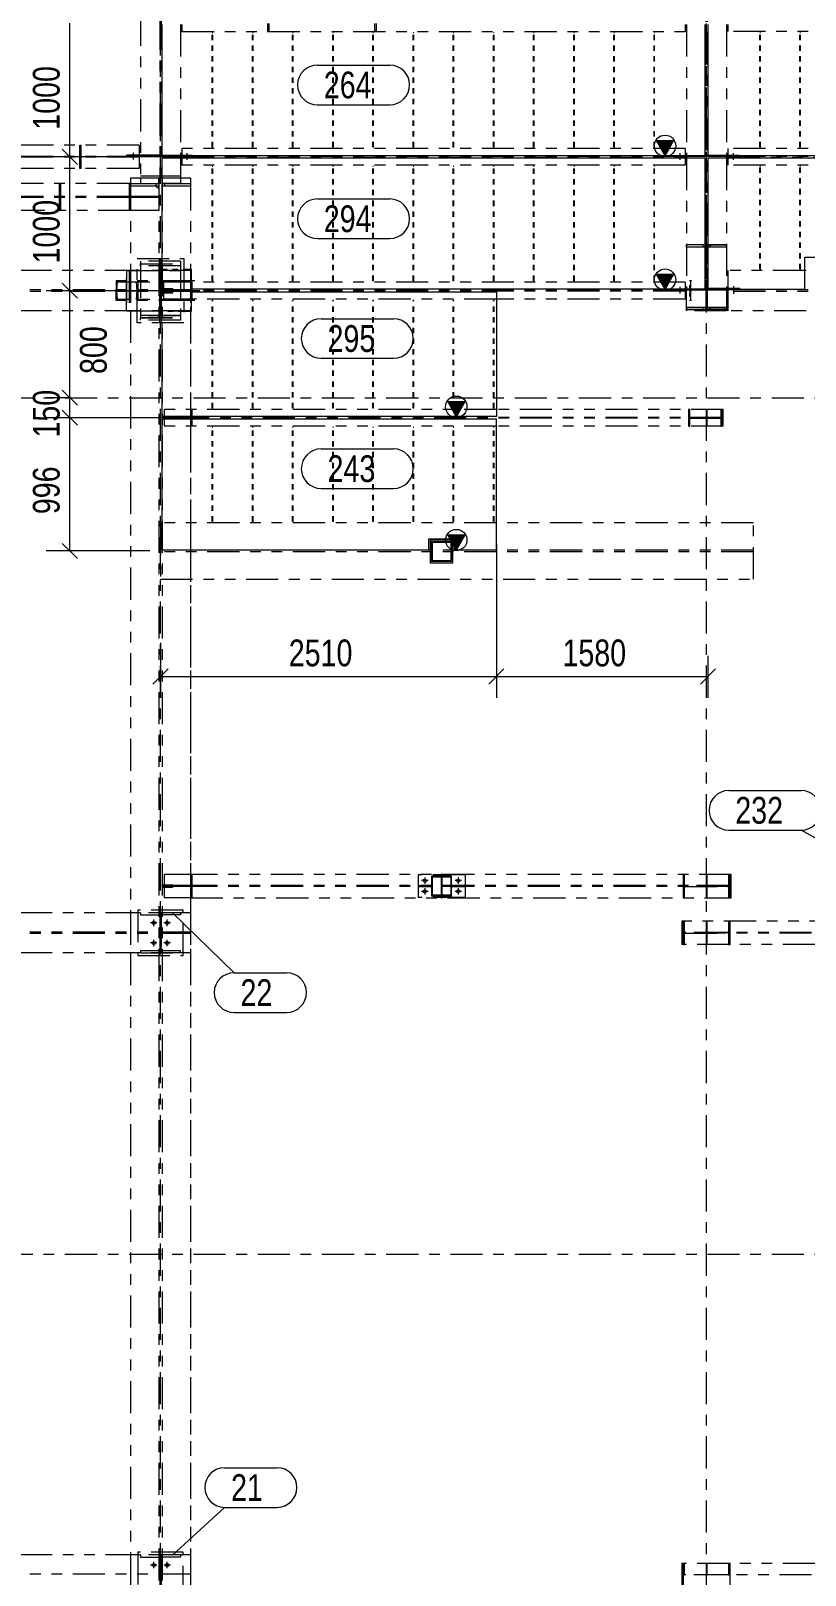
# Model space of a CAD drawing. Header units: millimetres. Extents: x 6786 to 7380, y -302 to 118.
# Drawn here: x 6942.2 to 7014.5, y -106 to 38.2 of the extents above; entities that cross this region are included whole.
import ezdxf

# ---------------------------------------------------------------- set-up
doc = ezdxf.new("R2010")
doc.units = ezdxf.units.MM
for name, pattern in [('XKITLINE00', [0]), ('XKITLINE02', [4, 2, -2]), ('XKITLINE03', [6, 3, -1, 1, -1]), ('XKITLINE04', [3, 0.5, -0.5, 0.5, -0.5, 0.5, -0.5]), ('XKITLINE05', [8, 3, -1, 1, -1, 1, -1])]:
    doc.linetypes.add(name, pattern=pattern)
for name, color, linetype, lineweight in [('Bolt', 7, 'Continuous', 0), ('Part', 2, 'Continuous', 0), ('PartMark', 3, 'Continuous', 0), ('S-GRID', 1, 'Continuous', 0), ('Z-DIMENSIONS', 1, 'Continuous', 0)]:
    doc.layers.add(name, color=color, linetype=linetype, lineweight=lineweight)
doc.styles.add('Arial', font='arial.ttf')

msp = doc.modelspace()

# ---------------------------------------------------------------- hatches: boundary and pattern name
at = {"layer": 'Part'}
for points in [[(7000.58, 28), (7002.18, 28), (7001.38, 26.6)], [(7000.58, 15.5), (7002.18, 15.5), (7001.38, 14.1)], [(6981.08, 3.62), (6982.68, 3.62), (6981.88, 2.22)], [(6981.08, -8.83), (6982.68, -8.83), (6981.88, -10.23)]]:
    msp.add_hatch(color=7, dxfattribs=at).paths.add_polyline_path(points, flags=17)

# ---------------------------------------------------------------- linework, layer by layer
at = {"layer": 'Bolt', "color": 6, "linetype": 'XKITLINE02', "lineweight": 0}
for p, q in [((6951.7, 26.85), (6951.7, 26.22)), ((6951.7, 26.85), (6951.7, 26.22)), ((6951.7, 26.85), (6951.7, 26.22)), ((6956.76, 26.21), (6956.76, 26.83)), ((6956.76, 26.21), (6956.76, 26.83)), ((7002.76, 26.83), (7002.76, 26.21)), ((7002.76, 26.83), (7002.76, 26.21)), ((7007.76, 26.21), (7007.76, 26.83)), ((7007.76, 26.21), (7007.76, 26.83)), ((7002.76, 14.33), (7002.76, 13.71)), ((7002.76, 14.33), (7002.76, 13.71)), ((7007.82, 13.69), (7007.82, 14.38)), ((7007.82, 13.69), (7007.82, 14.38)), ((7007.82, 13.69), (7007.82, 14.38)), ((7007.82, 13.69), (7007.82, 14.38))]:
    msp.add_line(p, q, dxfattribs=at)
at = {"layer": 'Bolt', "color": 6, "linetype": 'XKITLINE00', "lineweight": 0}
for p, q in [((6979.25, -41.15), (6978.65, -41.15)), ((6978.95, -40.85), (6978.95, -41.45)), ((6982.37, -41.15), (6981.77, -41.15)), ((6982.07, -40.85), (6982.07, -41.45)), ((6979.25, -42.15), (6978.65, -42.15)), ((6978.95, -41.85), (6978.95, -42.45)), ((6982.37, -42.15), (6981.77, -42.15)), ((6982.07, -41.85), (6982.07, -42.45))]:
    msp.add_line(p, q, dxfattribs=at)
at = {"layer": 'Bolt', "color": 7, "linetype": 'XKITLINE00', "lineweight": 0}
for p, q in [((6953.93, -45.09), (6953.33, -45.09)), ((6953.63, -45.39), (6953.63, -44.79)), ((6955.18, -45.09), (6954.58, -45.09)), ((6954.88, -45.39), (6954.88, -44.79)), ((6953.93, -46.97), (6953.33, -46.97)), ((6953.63, -47.27), (6953.63, -46.67)), ((6955.18, -46.97), (6954.58, -46.97)), ((6954.88, -47.27), (6954.88, -46.67)), ((6953.93, -105.09), (6953.33, -105.09)), ((6953.63, -105.39), (6953.63, -104.79)), ((6955.18, -105.09), (6954.58, -105.09)), ((6954.88, -105.39), (6954.88, -104.79))]:
    msp.add_line(p, q, dxfattribs=at)
at = {"layer": 'Bolt', "color": 6, "linetype": 'XKITLINE00', "lineweight": 0}
for centre in [(6978.95, -41.15), (6982.07, -41.15), (6978.95, -42.15), (6982.07, -42.15)]:
    msp.add_circle(centre, 0.15, dxfattribs=at)
at = {"layer": 'Bolt', "color": 7, "linetype": 'XKITLINE00', "lineweight": 0}
for centre in [(6953.63, -45.09), (6954.88, -45.09), (6953.63, -46.97), (6954.88, -46.97), (6953.63, -105.09), (6954.88, -105.09)]:
    msp.add_circle(centre, 0.15, dxfattribs=at)
at = {"layer": 'Part', "color": 6, "linetype": 'XKITLINE05', "lineweight": 0}
for p, q in [((6954.19, 63.47), (6954.19, 24.47)), ((6954.33, 63.47), (6954.33, 24.47)), ((7005.19, 62.1), (7005.19, 12.1)), ((7005.33, 62.1), (7005.33, 12.1)), ((6952.38, 47.85), (6952.38, 24.47)), ((6956.13, 38.85), (6956.13, 26.6)), ((6956.26, 38.85), (6956.26, 38.19)), ((6956.26, 38.19), (7003.26, 38.19)), ((6964.29, 38.19), (6964.29, 38.93)), ((6964.39, 38.19), (6964.29, 38.19)), ((6964.39, 38.93), (6964.39, 38.19)), ((6974.29, 38.19), (6974.29, 38.93)), ((6974.39, 38.19), (6974.29, 38.19)), ((6974.39, 38.93), (6974.39, 38.19)), ((7003.26, 38.85), (7003.26, 38.19)), ((7003.38, 38.85), (7003.38, 26.6)), ((7007.13, 38.85), (7007.13, 26.6)), ((7007.26, 38.85), (7007.26, 38.19)), ((7050.76, 38.19), (7007.26, 38.19)), ((6952.26, 27.56), (6939.88, 27.56)), ((6946.71, 26.51), (6946.71, 27.56)), ((6946.71, 27.56), (6946.81, 27.56)), ((6946.81, 27.56), (6946.81, 26.51)), ((6952.26, 27.56), (6952.26, 25.38)), ((6952.26, 26.51), (6937.38, 26.51)), ((6952.26, 26.43), (6937.38, 26.43)), ((6946.81, 26.7), (6946.71, 26.7)), ((6946.81, 26.51), (6946.71, 26.51)), ((6946.71, 25.38), (6946.71, 26.43)), ((6946.71, 26.43), (6946.81, 26.43)), ((6946.81, 26.24), (6946.71, 26.24)), ((6946.81, 26.43), (6946.81, 25.38)), ((6951.13, 26.51), (6951.13, 26.64)), ((6951.13, 26.51), (6951.13, 26.64)), ((6952.26, 26.64), (6951.13, 26.64)), ((6951.13, 26.51), (6952.26, 26.51)), ((6952.32, 26.64), (6952.26, 26.64)), ((6952.34, 26.51), (6952.26, 26.51)), ((6952.38, 26.64), (6952.32, 26.64)), ((6952.32, 26.51), (6952.32, 26.64)), ((6952.32, 26.51), (6952.32, 26.64)), ((6952.37, 26.64), (6952.34, 26.64)), ((6952.37, 26.51), (6952.34, 26.51)), ((6952.38, 26.51), (6952.34, 26.51)), ((6952.38, 26.64), (6952.37, 26.64)), ((6952.38, 26.51), (6952.37, 26.51)), ((6954.19, 26.64), (6952.38, 26.64)), ((6952.38, 26.51), (6952.38, 26.64)), ((6952.38, 26.64), (6952.38, 26.51)), ((6952.38, 26.51), (6952.38, 26.64)), ((6952.38, 26.64), (6952.38, 26.64)), ((6952.38, 26.51), (6952.38, 26.51)), ((6954.19, 26.51), (6952.38, 26.51)), ((6954, 26.51), (6954, 26.64)), ((6954, 26.51), (6954, 26.64)), ((6954.19, 26.64), (6954.19, 26.51)), ((6954.33, 26.61), (6954.33, 26.51)), ((6957.26, 26.61), (6954.33, 26.61)), ((6956.18, 26.51), (6954.33, 26.51)), ((6954.51, 26.51), (6954.51, 26.61)), ((6954.51, 26.51), (6954.51, 26.61)), ((6956.13, 26.61), (6956.13, 26.51)), ((6956.13, 26.51), (6956.13, 26.61)), ((6956.13, 26.61), (6956.13, 26.51)), ((6956.13, 26.51), (6956.13, 26.61)), ((6956.13, 26.6), (6956.13, 26.35)), ((6956.2, 26.51), (6956.13, 26.51)), ((6956.13, 26.35), (6956.13, 23.97)), ((6956.2, 26.61), (6956.2, 26.6)), ((6956.2, 26.6), (6956.2, 26.51)), ((6956.26, 26.51), (6956.2, 26.51)), ((7003.26, 27.25), (6956.26, 27.25)), ((6956.26, 27.25), (6956.26, 26.6)), ((6956.26, 26.6), (6956.26, 26.35)), ((7003.26, 26.51), (6956.26, 26.51)), ((6957.26, 26.51), (6956.26, 26.51)), ((6956.26, 26.43), (7003.26, 26.43)), ((6956.26, 26.35), (6956.26, 25.69)), ((6957.26, 26.61), (6957.26, 26.51)), ((6957.26, 26.51), (6957.26, 26.61)), ((7002.26, 26.61), (7005.19, 26.61)), ((7002.26, 26.61), (7002.26, 26.51)), ((7002.26, 26.51), (7002.26, 26.61)), ((7003.26, 26.51), (7002.26, 26.51)), ((7003.26, 27.25), (7003.26, 26.6)), ((7003.26, 26.6), (7003.26, 26.35)), ((7003.34, 26.51), (7003.26, 26.51)), ((7003.26, 26.35), (7003.26, 25.69)), ((7003.32, 26.61), (7003.32, 26.51)), ((7003.32, 26.6), (7003.32, 26.51)), ((7003.34, 26.51), (7003.37, 26.51)), ((7003.38, 26.51), (7003.37, 26.51)), ((7003.37, 26.51), (7003.38, 26.51)), ((7003.38, 26.51), (7003.38, 26.61)), ((7003.38, 26.61), (7003.38, 26.51)), ((7003.38, 26.61), (7003.38, 26.51)), ((7003.38, 26.51), (7003.38, 26.61)), ((7003.38, 26.6), (7003.38, 26.35)), ((7003.38, 26.51), (7003.38, 26.51)), ((7005.19, 26.51), (7003.38, 26.51)), ((7003.38, 26.35), (7003.38, 14.1)), ((7005, 26.51), (7005, 26.61)), ((7005, 26.51), (7005, 26.61)), ((7005.19, 26.61), (7005.19, 26.51)), ((7005.33, 26.61), (7005.33, 26.51)), ((7008.26, 26.61), (7005.33, 26.61)), ((7007.18, 26.51), (7005.33, 26.51)), ((7005.51, 26.51), (7005.51, 26.61)), ((7005.51, 26.51), (7005.51, 26.61)), ((7007.13, 26.61), (7007.13, 26.51)), ((7007.13, 26.51), (7007.13, 26.61)), ((7007.13, 26.61), (7007.13, 26.51)), ((7007.13, 26.51), (7007.13, 26.61)), ((7007.13, 26.6), (7007.13, 26.35)), ((7007.2, 26.51), (7007.13, 26.51)), ((7007.13, 26.35), (7007.13, 14.1)), ((7007.2, 26.61), (7007.2, 26.6)), ((7007.2, 26.6), (7007.2, 26.51)), ((7007.26, 26.51), (7007.2, 26.51)), ((7050.76, 27.25), (7007.26, 27.25)), ((7007.26, 27.25), (7007.26, 26.6)), ((7007.26, 26.6), (7007.26, 26.35)), ((7050.76, 26.51), (7007.26, 26.51)), ((7008.26, 26.51), (7007.26, 26.51)), ((7007.26, 26.43), (7050.76, 26.43)), ((7007.26, 26.35), (7007.26, 25.69)), ((7008.26, 26.61), (7008.26, 26.51)), ((7008.26, 26.51), (7008.26, 26.61)), ((6952.26, 25.38), (6939.88, 25.38)), ((6946.81, 25.38), (6946.71, 25.38)), ((6954.38, 24.66), (6952.38, 24.66)), ((6956.13, 24.66), (6954.38, 24.66)), ((7003.26, 25.69), (6956.26, 25.69)), ((7050.76, 25.69), (7007.26, 25.69)), ((6951.32, 23.97), (6939.88, 23.97)), ((6944.83, 22.77), (6944.83, 23.97)), ((6944.83, 23.97), (6944.93, 23.97)), ((6944.93, 23.97), (6944.93, 22.77)), ((6951.45, 23.97), (6951.32, 23.97)), ((6951.32, 23.97), (6951.32, 21.47)), ((6954.38, 24.47), (6951.45, 24.47)), ((6951.45, 24.47), (6951.45, 15.85)), ((6951.45, 23.72), (6951.45, 23.97)), ((6951.45, 23.72), (6951.45, 23.97)), ((6951.45, 23.97), (6954.1, 23.97)), ((6953.85, 23.72), (6951.45, 23.72)), ((6954.1, 23.72), (6951.45, 23.72)), ((6956.13, 24.47), (6952.38, 24.47)), ((6952.38, 24.47), (6952.38, 23.97)), ((6952.38, 23.97), (6954.09, 23.97)), ((6953.85, 23.72), (6953.85, 23.97)), ((6953.85, 23.72), (6954.1, 23.52)), ((6954.09, 23.97), (6954.09, 24.47)), ((6954.1, 24.47), (6954.1, -176.53)), ((6954.1, 23.97), (6954.1, 23.72)), ((6954.1, 23.52), (6954.1, 21.47)), ((6957.07, 24.47), (6954.38, 24.47)), ((6954.41, 24.47), (6954.41, -176.53)), ((6954.41, 23.72), (6954.41, 23.97)), ((6954.41, 23.97), (6957.07, 23.97)), ((6957.07, 23.72), (6954.41, 23.72)), ((6954.43, 24.47), (6954.43, 23.97)), ((6956.13, 23.97), (6954.43, 23.97)), ((6954.66, 23.72), (6954.66, 23.97)), ((6957.07, 24.47), (6957.07, -164.09)), ((6957.07, 23.97), (6957.07, 23.72)), ((6951.32, 22.77), (6937.38, 22.77)), ((6951.32, 22.67), (6937.38, 22.67)), ((6944.93, 23.02), (6944.83, 23.02)), ((6944.93, 22.77), (6944.83, 22.77)), ((6944.83, 21.47), (6944.83, 22.67)), ((6944.83, 22.67), (6944.93, 22.67)), ((6944.93, 22.42), (6944.83, 22.42)), ((6944.93, 22.67), (6944.93, 21.47)), ((6951.45, 22.77), (6951.32, 22.77)), ((6951.45, 22.67), (6951.32, 22.67)), ((6954.1, 22.77), (6951.45, 22.77)), ((6954.1, 22.67), (6951.45, 22.67)), ((6951.45, 21.47), (6939.88, 21.47)), ((6944.93, 21.47), (6944.83, 21.47)), ((6954.1, 21.47), (6951.45, 21.47)), ((7005.19, 18.25), (7003.38, 18.25)), ((7003.38, 18.25), (7003.38, 18.05)), ((7003.38, 18.05), (7003.38, 18.25)), ((7007.13, 18.25), (7003.38, 18.25)), ((7003.38, 18.25), (7003.38, 18.06)), ((7003.38, 18.06), (7005.19, 18.06)), ((7005.19, 18.05), (7003.38, 18.05)), ((7004.94, 18.05), (7004.94, 18.25)), ((7004.94, 18.05), (7004.94, 18.25)), ((7005.19, 18.25), (7005.19, 18.05)), ((7005.19, 18.05), (7005.19, 18.25)), ((7005.19, 18.06), (7005.19, 12.41)), ((7005.33, 18.25), (7007.13, 18.25)), ((7005.33, 18.05), (7005.33, 18.25)), ((7005.33, 18.25), (7005.33, 18.05)), ((7005.33, 12.41), (7005.33, 18.06)), ((7005.33, 18.06), (7007.13, 18.06)), ((7007.13, 18.05), (7005.33, 18.05)), ((7005.58, 18.05), (7005.58, 18.25)), ((7005.58, 18.25), (7005.58, 18.05)), ((7007.13, 18.25), (7007.13, 18.05)), ((7007.13, 18.05), (7007.13, 18.25)), ((7007.13, 18.06), (7007.13, 18.25)), ((6952.07, 16.97), (6956.45, 16.97)), ((6952.07, 10.97), (6952.07, 16.97)), ((6956.13, 16.72), (6952.38, 16.72)), ((6952.38, 16.72), (6952.38, 16.47)), ((6952.38, 16.47), (6952.38, 16.3)), ((6952.38, 16.3), (6952.38, 16.47)), ((6952.38, 16.47), (6956.13, 16.47)), ((6952.38, 16.3), (6952.38, 11.65)), ((6956.13, 16.3), (6952.38, 16.3)), ((6954.18, 14.05), (6954.18, 16.97)), ((6954.18, 16.97), (6954.33, 16.97)), ((6954.3, 16.3), (6954.22, 16.3)), ((6954.22, 16.3), (6954.22, 11.61)), ((6954.3, 16.3), (6954.3, 11.61)), ((6954.33, 16.97), (6954.33, 14.05)), ((6956.13, 16.72), (6956.13, 16.47)), ((6956.13, 16.47), (6956.13, 16.3)), ((6956.13, 16.47), (6956.13, 16.3)), ((6956.13, 16.3), (6956.13, 11.65)), ((6956.45, 16.97), (6956.45, 10.97)), ((6957.07, 15.97), (6957.07, 15.85)), ((6952.07, 15.85), (6938.51, 15.85)), ((6950.11, 14.88), (6950.11, 13.97)), ((6957.07, 14.88), (6950.11, 14.88)), ((6950.19, 13.97), (6950.25, 14.8)), ((6950.25, 14.8), (6957.26, 14.8)), ((6951.07, 15.85), (6951.07, 12.1)), ((6951.07, 15.85), (6951.07, 12.1)), ((6951.07, 15.85), (6957.07, 15.85)), ((6951.07, 12.1), (6951.07, 15.85)), ((6951.07, 15.85), (6951.32, 15.85)), ((6951.32, 15.85), (6951.32, 12.1)), ((6951.45, 15.85), (6951.45, 12.1)), ((6952.08, 13.97), (6952.01, 14.8)), ((6956.45, 15.85), (6952.07, 15.85)), ((6952.16, 13.97), (6952.16, 14.88)), ((6954.33, 15.85), (6954.18, 15.85)), ((6954.54, 14.75), (6954.54, 13.19)), ((6957.07, 14.75), (6954.54, 14.75)), ((6957.07, 15.85), (6956.45, 15.85)), ((6957.07, 15.85), (6957.07, 12.1)), ((6957.07, 15.85), (6957.07, 12.1)), ((6957.07, 15.85), (6957.07, 12.1)), ((6957.13, 14.88), (6957.07, 14.88)), ((6957.13, 14.75), (6957.07, 14.75)), ((6957.47, 14.88), (6957.13, 14.88)), ((7003.26, 14.75), (6957.13, 14.75)), ((6957.2, 14.75), (6957.2, 14.1)), ((7003.26, 14.75), (7003.26, 14.1)), ((7003.84, 14.88), (7003.66, 14.88)), ((7003.66, 14.5), (7003.71, 13.97)), ((7003.78, 13.97), (7003.78, 14.88)), ((7007.26, 15.85), (7007.26, 14.04)), ((7014.45, 15.85), (7007.26, 15.85)), ((7014.57, 15.85), (7014.45, 15.85)), ((6957.07, 14.05), (6908.01, 14.05)), ((6957.07, 13.9), (6908.01, 13.9)), ((6950.11, 13.97), (6957.47, 13.97)), ((6957.47, 13.97), (6950.11, 13.97)), ((6950.11, 13.06), (6950.11, 13.97)), ((6957.07, 13.06), (6950.11, 13.06)), ((6950.25, 13.15), (6950.19, 13.97)), ((6957.26, 13.15), (6950.25, 13.15)), ((6952.01, 13.15), (6952.08, 13.97)), ((6952.16, 13.06), (6952.16, 13.97)), ((6954.33, 14.3), (6954.18, 14.3)), ((6954.18, 14.05), (6954.33, 14.05)), ((6954.18, 13.9), (6954.18, 10.97)), ((6954.33, 13.9), (6954.18, 13.9)), ((6954.18, 13.9), (6954.3, 13.9)), ((6954.33, 13.65), (6954.18, 13.65)), ((6954.3, 13.65), (6954.18, 13.65)), ((6954.33, 13.9), (6954.33, 10.97)), ((6954.41, 14.04), (6954.41, 14.16)), ((6954.41, 14.16), (6955.41, 14.16)), ((6954.41, 14.04), (6955.41, 14.04)), ((6954.41, 13.78), (6954.41, 13.9)), ((6954.41, 13.9), (6955.41, 13.9)), ((6954.41, 13.78), (6955.41, 13.78)), ((6957.07, 14.01), (6954.54, 14.01)), ((6957.07, 13.93), (6954.54, 13.93)), ((6957.07, 13.19), (6954.54, 13.19)), ((6955.41, 14.04), (6955.41, 14.16)), ((6955.41, 13.78), (6955.41, 13.9)), ((6957.2, 14.01), (6957.07, 14.01)), ((6957.2, 13.93), (6957.07, 13.93)), ((6957.13, 13.19), (6957.07, 13.19)), ((6957.13, 13.06), (6957.07, 13.06)), ((6985.63, 13.19), (6957.13, 13.19)), ((6957.47, 13.06), (6957.13, 13.06)), ((6957.2, 14.1), (6957.2, 13.85)), ((7003.26, 14.01), (6957.2, 14.01)), ((7003.26, 13.93), (6957.2, 13.93)), ((6957.2, 13.85), (6957.2, 13.19)), ((7003.26, 13.19), (6985.63, 13.19)), ((7002.26, 14.11), (7005.19, 14.11)), ((7002.26, 14.11), (7002.26, 14.01)), ((7002.26, 14.01), (7002.26, 14.11)), ((7003.26, 14.01), (7002.26, 14.01)), ((7003.26, 14.1), (7003.26, 13.19)), ((7003.34, 14.01), (7003.26, 14.01)), ((7003.32, 14.11), (7003.32, 14.01)), ((7003.32, 14.1), (7003.32, 14.01)), ((7003.34, 14.01), (7003.37, 14.01)), ((7003.38, 14.01), (7003.37, 14.01)), ((7003.37, 14.01), (7003.38, 14.01)), ((7003.38, 14.01), (7003.38, 14.11)), ((7003.38, 14.11), (7003.38, 14.01)), ((7003.38, 14.11), (7003.38, 14.01)), ((7003.38, 14.01), (7003.38, 14.11)), ((7003.38, 12.1), (7003.38, 14.1)), ((7003.38, 14.01), (7003.38, 14.01)), ((7005.19, 14.01), (7003.38, 14.01)), ((7003.71, 13.97), (7003.66, 13.44)), ((7003.84, 13.06), (7003.66, 13.06)), ((7003.84, 13.97), (7003.71, 13.97)), ((7003.84, 13.97), (7003.71, 13.97)), ((7003.78, 13.06), (7003.78, 13.97)), ((7005, 14.01), (7005, 14.11)), ((7005, 14.01), (7005, 14.11)), ((7005.19, 14.11), (7005.19, 14.01)), ((7005.33, 14.16), (7005.33, 14.04)), ((7008.38, 14.16), (7005.33, 14.16)), ((7005.33, 14.04), (7007.13, 14.04)), ((7005.51, 14.04), (7005.51, 14.16)), ((7005.51, 14.04), (7005.51, 14.16)), ((7007.13, 14.16), (7007.13, 14.04)), ((7007.13, 14.04), (7007.13, 14.16)), ((7007.13, 14.16), (7007.13, 14.04)), ((7007.13, 14.1), (7007.13, 12.1)), ((7007.26, 14.04), (7007.13, 14.04)), ((7007.2, 14.16), (7007.2, 14.04)), ((7007.2, 14.04), (7007.2, 14.1)), ((7007.26, 14.1), (7007.26, 12.1)), ((7050.76, 14.04), (7007.26, 14.04)), ((7008.38, 14.04), (7007.26, 14.04)), ((7050.76, 13.9), (7007.26, 13.9)), ((7008.38, 14.16), (7008.38, 14.04)), ((7008.38, 14.04), (7008.38, 14.16)), ((6952.07, 12.1), (6941.01, 12.1)), ((6951.07, 12.1), (6957.07, 12.1)), ((6951.32, 12.1), (6951.07, 12.1)), ((6951.45, 12.1), (6951.45, -44.15)), ((6956.45, 12.1), (6952.07, 12.1)), ((6952.38, 11.65), (6952.38, 11.44)), ((6952.38, 11.65), (6952.38, 11.44)), ((6954.22, 11.65), (6952.38, 11.65)), ((6956.13, 11.61), (6952.38, 11.61)), ((6954.33, 12.1), (6954.18, 12.1)), ((6954.3, 11.65), (6954.22, 11.65)), ((6954.22, 11.65), (6954.3, 11.65)), ((6954.3, 11.61), (6954.22, 11.61)), ((6956.13, 11.65), (6954.3, 11.65)), ((6956.13, 11.65), (6956.13, 11.44)), ((6956.13, 11.65), (6956.13, 11.44)), ((6957.07, 12.1), (6956.45, 12.1)), ((6957.07, 12.1), (6957.07, 12.03)), ((6957.07, 12.03), (6957.07, 2.22)), ((7005.19, 12.41), (7003.38, 12.41)), ((7003.38, 12.41), (7003.38, 12.21)), ((7003.38, 12.21), (7003.38, 12.41)), ((7005.19, 12.41), (7003.38, 12.41)), ((7003.38, 12.41), (7003.38, 12.22)), ((7003.38, 12.22), (7007.13, 12.22)), ((7005.19, 12.21), (7003.38, 12.21)), ((7007.13, 12.1), (7003.38, 12.1)), ((7004.94, 12.21), (7004.94, 12.41)), ((7004.94, 12.21), (7004.94, 12.41)), ((7005.19, 12.41), (7005.19, 12.21)), ((7005.19, 12.21), (7005.19, 12.41)), ((7005.33, 12.41), (7007.13, 12.41)), ((7005.33, 12.21), (7005.33, 12.41)), ((7005.33, 12.41), (7005.33, 12.21)), ((7007.13, 12.41), (7005.33, 12.41)), ((7007.13, 12.21), (7005.33, 12.21)), ((7005.58, 12.21), (7005.58, 12.41)), ((7005.58, 12.41), (7005.58, 12.21)), ((7007.13, 12.41), (7007.13, 12.21)), ((7007.13, 12.21), (7007.13, 12.41)), ((7007.13, 12.22), (7007.13, 12.41)), ((7014.57, 12.1), (7007.26, 12.1)), ((6956.45, 10.97), (6952.07, 10.97)), ((6952.38, 11.47), (6956.13, 11.47)), ((6952.38, 11.22), (6952.38, 11.44)), ((6952.38, 11.44), (6956.13, 11.44)), ((6956.13, 11.22), (6952.38, 11.22)), ((6954.33, 10.97), (6954.18, 10.97)), ((6956.13, 11.44), (6956.13, 11.22)), ((6954.6, 2.88), (6954.6, 1.31)), ((6985.63, 2.88), (6954.6, 2.88)), ((6954.6, 2.13), (6957.07, 2.13)), ((6957.07, 2.06), (6954.6, 2.06)), ((6957.07, 2.22), (6957.07, 1.97)), ((6957.2, 2.13), (6957.07, 2.13)), ((6957.2, 2.06), (6957.07, 2.06)), ((6957.07, 1.97), (6957.07, -10.23)), ((6957.2, 2.88), (6957.2, 2.22)), ((6957.2, 2.22), (6957.2, 1.97)), ((7006.82, 2.13), (6957.2, 2.13)), ((7006.82, 2.06), (6957.2, 2.06)), ((6957.2, 1.97), (6957.2, 1.31)), ((7006.82, 2.88), (6985.63, 2.88)), ((7003.56, 2.88), (7003.56, 2.13)), ((7003.69, 2.88), (7003.56, 2.88)), ((7003.69, 2.38), (7003.56, 2.38)), ((7003.56, 2.13), (7003.69, 2.13)), ((7003.56, 2.06), (7003.56, 1.31)), ((7003.69, 2.06), (7003.56, 2.06)), ((7003.69, 1.81), (7003.56, 1.81)), ((7003.57, 2.88), (7003.57, 1.31)), ((7003.68, 2.88), (7003.57, 2.88)), ((7003.68, 2.13), (7003.68, 2.88)), ((7006.58, 2.13), (7003.68, 2.13)), ((7003.68, 1.31), (7003.68, 2.06)), ((7003.68, 2.06), (7006.58, 2.06)), ((7003.69, 2.13), (7003.69, 2.88)), ((7003.69, 1.31), (7003.69, 2.06)), ((7005.22, 2.88), (7005.22, 2.13)), ((7005.3, 2.88), (7005.22, 2.88)), ((7005.3, 2.38), (7005.22, 2.38)), ((7005.22, 2.13), (7005.3, 2.13)), ((7005.22, 2.06), (7005.22, 1.31)), ((7005.3, 2.06), (7005.22, 2.06)), ((7005.3, 1.81), (7005.22, 1.81)), ((7005.3, 2.13), (7005.3, 2.88)), ((7005.3, 1.31), (7005.3, 2.06)), ((7006.58, 2.88), (7006.58, 2.13)), ((7006.7, 2.88), (7006.58, 2.88)), ((7006.7, 2.88), (7006.58, 2.88)), ((7006.58, 2.88), (7006.58, 2.13)), ((7006.7, 2.38), (7006.58, 2.38)), ((7006.58, 2.13), (7006.7, 2.13)), ((7006.58, 2.06), (7006.58, 1.31)), ((7006.7, 2.06), (7006.58, 2.06)), ((7006.58, 2.06), (7006.58, 1.31)), ((7006.7, 1.81), (7006.58, 1.81)), ((7006.7, 2.13), (7006.7, 2.88)), ((7006.7, 1.31), (7006.7, 2.88)), ((7006.7, 1.31), (7006.7, 2.06)), ((7006.82, 1.31), (7006.82, 2.88)), ((6985.63, 1.31), (6954.6, 1.31)), ((7006.82, 1.31), (6985.63, 1.31)), ((7003.56, 1.31), (7003.69, 1.31)), ((7003.57, 1.31), (7003.68, 1.31)), ((7005.22, 1.31), (7005.3, 1.31)), ((7006.58, 1.31), (7006.7, 1.31)), ((7006.58, 1.31), (7006.7, 1.31)), ((6954.26, -7.73), (6954.26, -12.98)), ((6954.38, -7.73), (6954.26, -7.73)), ((6985.63, -7.73), (6954.38, -7.73)), ((7009.63, -7.73), (6985.63, -7.73)), ((7009.63, -12.98), (7009.63, -7.73)), ((6979.45, -9.34), (6979.45, -11.47)), ((6981.57, -9.34), (6979.45, -9.34)), ((6979.57, -11.34), (6979.57, -9.47)), ((6979.57, -9.47), (6981.45, -9.47)), ((6979.65, -11.27), (6979.65, -9.54)), ((6979.65, -9.54), (6981.37, -9.54)), ((6981.37, -9.54), (6981.37, -11.27)), ((6981.45, -9.47), (6981.45, -11.34)), ((6981.57, -11.47), (6981.57, -9.34)), ((7009.63, -10.27), (6954.26, -10.27)), ((6954.26, -10.44), (6954.26, -10.27)), ((7009.63, -10.44), (6954.26, -10.44)), ((6957.07, -10.23), (6957.07, -44.15)), ((6979.45, -11.47), (6981.57, -11.47)), ((6981.45, -11.34), (6979.57, -11.34)), ((6981.37, -11.27), (6979.65, -11.27)), ((7009.63, -10.44), (7009.63, -10.27)), ((6954.26, -12.98), (7009.63, -12.98)), ((6954.41, -41.61), (6954.41, -41.54)), ((6954.41, -41.54), (6955.41, -41.54)), ((6955.41, -41.61), (6954.41, -41.61)), ((6954.41, -41.7), (6954.41, -41.77)), ((6955.41, -41.7), (6954.41, -41.7)), ((6954.41, -41.77), (6955.41, -41.77)), ((6954.6, -40.56), (6954.6, -42.75)), ((6957.07, -40.56), (6954.6, -40.56)), ((6957.07, -41.61), (6954.6, -41.61)), ((6957.07, -41.7), (6954.6, -41.7)), ((6955.41, -41.54), (6955.41, -41.61)), ((6955.41, -41.77), (6955.41, -41.7)), ((7007.57, -40.56), (6957.07, -40.56)), ((6957.2, -41.61), (6957.07, -41.61)), ((6957.2, -41.7), (6957.07, -41.7)), ((6957.2, -40.56), (6957.2, -42.75)), ((7007.57, -41.61), (6957.2, -41.61)), ((7007.57, -41.7), (6957.2, -41.7)), ((6982.7, -40.59), (6978.32, -40.59)), ((6978.32, -40.59), (6978.32, -41.59)), ((6978.32, -41.59), (6978.32, -41.72)), ((6978.32, -41.59), (6979.57, -41.59)), ((6978.32, -41.59), (6978.32, -41.72)), ((6978.32, -41.72), (6978.32, -42.72)), ((6979.57, -41.72), (6978.32, -41.72)), ((6978.95, -41.72), (6978.95, -41.59)), ((6979.32, -41.72), (6979.32, -41.59)), ((6979.57, -40.72), (6979.57, -42.59)), ((6981.45, -40.72), (6979.57, -40.72)), ((6979.57, -41.59), (6979.57, -41.72)), ((6979.65, -42.52), (6979.65, -40.79)), ((6979.65, -40.79), (6981.37, -40.79)), ((6980.46, -40.56), (6980.46, -41.61)), ((6980.56, -40.56), (6980.46, -40.56)), ((6980.56, -41.36), (6980.46, -41.36)), ((6980.46, -41.61), (6980.56, -41.61)), ((6980.46, -41.7), (6980.46, -42.75)), ((6980.56, -41.7), (6980.46, -41.7)), ((6980.56, -41.61), (6980.56, -40.56)), ((6980.56, -42.75), (6980.56, -41.7)), ((6981.37, -40.79), (6981.37, -42.52)), ((6981.45, -42.59), (6981.45, -40.72)), ((6982.7, -41.59), (6981.45, -41.59)), ((6981.45, -41.72), (6981.45, -41.59)), ((6982.7, -41.72), (6981.45, -41.72)), ((6981.7, -41.72), (6981.7, -41.59)), ((6982.07, -41.72), (6982.07, -41.59)), ((6982.7, -40.59), (6982.7, -41.59)), ((6982.7, -41.59), (6982.7, -41.72)), ((6982.7, -41.59), (6982.7, -41.72)), ((6982.7, -41.72), (6982.7, -42.72)), ((7003.06, -40.56), (7003.06, -41.61)), ((7003.21, -40.56), (7003.06, -40.56)), ((7003.21, -41.36), (7003.06, -41.36)), ((7003.06, -41.61), (7003.21, -41.61)), ((7003.06, -41.7), (7003.06, -42.75)), ((7003.21, -41.7), (7003.06, -41.7)), ((7003.07, -40.56), (7003.07, -42.75)), ((7003.21, -40.56), (7003.07, -40.56)), ((7003.21, -41.61), (7003.21, -40.56)), ((7003.21, -41.61), (7003.21, -40.56)), ((7007.31, -41.61), (7003.21, -41.61)), ((7003.21, -42.75), (7003.21, -41.7)), ((7003.21, -41.7), (7007.31, -41.7)), ((7003.21, -42.75), (7003.21, -41.7)), ((7005.22, -40.56), (7005.22, -41.61)), ((7005.3, -40.56), (7005.22, -40.56)), ((7005.3, -41.36), (7005.22, -41.36)), ((7005.22, -41.61), (7005.3, -41.61)), ((7005.22, -41.7), (7005.22, -42.75)), ((7005.3, -41.7), (7005.22, -41.7)), ((7005.3, -41.61), (7005.3, -40.56)), ((7005.3, -42.75), (7005.3, -41.7)), ((7007.3, -40.56), (7007.3, -41.61)), ((7007.45, -40.56), (7007.3, -40.56)), ((7007.45, -41.36), (7007.3, -41.36)), ((7007.3, -41.61), (7007.45, -41.61)), ((7007.3, -41.7), (7007.3, -42.75)), ((7007.45, -41.7), (7007.3, -41.7)), ((7007.45, -40.56), (7007.31, -40.56)), ((7007.31, -40.56), (7007.31, -41.61)), ((7007.31, -41.7), (7007.31, -42.75)), ((7007.45, -42.75), (7007.45, -40.56)), ((7007.45, -41.61), (7007.45, -40.56)), ((7007.45, -42.75), (7007.45, -41.7)), ((7007.57, -42.75), (7007.57, -40.56)), ((6957.07, -42.75), (6954.6, -42.75)), ((6957.07, -42.75), (7007.57, -42.75)), ((6982.7, -42.72), (6978.32, -42.72)), ((6981.45, -42.59), (6979.57, -42.59)), ((6981.37, -42.52), (6979.65, -42.52)), ((6980.56, -41.95), (6980.46, -41.95)), ((6980.46, -42.75), (6980.56, -42.75)), ((7003.21, -41.95), (7003.06, -41.95)), ((7003.06, -42.75), (7003.21, -42.75)), ((7003.07, -42.75), (7003.21, -42.75)), ((7005.3, -41.95), (7005.22, -41.95)), ((7005.22, -42.75), (7005.3, -42.75)), ((7007.45, -41.95), (7007.3, -41.95)), ((7007.3, -42.75), (7007.45, -42.75)), ((7007.31, -42.75), (7007.45, -42.75)), ((6952.13, -44.15), (6941.01, -44.15)), ((6951.45, -44.15), (6951.45, -47.9)), ((6951.45, -44.15), (6951.45, -47.9)), ((6952.13, -43.9), (6952.13, -48.15)), ((6956.38, -43.9), (6952.13, -43.9)), ((6956.38, -44.15), (6952.13, -44.15)), ((6956.13, -44.15), (6952.38, -44.15)), ((6952.38, -44.15), (6952.38, -44.34)), ((6952.38, -44.34), (6954.2, -44.34)), ((6954.2, -44.15), (6954.2, -45.95)), ((6954.32, -44.15), (6954.2, -44.15)), ((6954.2, -44.34), (6954.2, -47.72)), ((6954.32, -45.95), (6954.32, -44.15)), ((6956.13, -44.34), (6954.32, -44.34)), ((6954.32, -44.34), (6954.32, -47.72)), ((6956.13, -44.15), (6956.13, -44.34)), ((6956.38, -48.15), (6956.38, -43.9)), ((6957.07, -44.15), (6956.38, -44.15)), ((6957.07, -44.15), (6957.07, -47.9)), ((6957.07, -44.15), (6957.07, -47.9)), ((6957.07, -45.95), (6908.01, -45.95)), ((6957.07, -46.1), (6908.01, -46.1)), ((6954.32, -45.7), (6954.2, -45.7)), ((6954.2, -45.95), (6954.32, -45.95)), ((6954.2, -46.1), (6954.2, -47.9)), ((6954.32, -46.1), (6954.2, -46.1)), ((6954.32, -47.9), (6954.32, -46.1)), ((7002.95, -44.94), (7002.95, -47.12)), ((7017.88, -44.94), (7002.95, -44.94)), ((7055.07, -45.99), (7002.95, -45.99)), ((7055.07, -46.07), (7002.95, -46.07)), ((7003.06, -44.94), (7003.06, -45.99)), ((7003.21, -44.94), (7003.06, -44.94)), ((7003.21, -45.74), (7003.06, -45.74)), ((7003.06, -45.99), (7003.21, -45.99)), ((7003.06, -46.07), (7003.06, -47.12)), ((7003.21, -46.07), (7003.06, -46.07)), ((7003.07, -44.94), (7003.07, -47.12)), ((7003.21, -44.94), (7003.07, -44.94)), ((7003.21, -45.99), (7003.21, -44.94)), ((7003.21, -45.99), (7003.21, -44.94)), ((7007.31, -45.99), (7003.21, -45.99)), ((7003.21, -47.12), (7003.21, -46.07)), ((7003.21, -46.07), (7007.31, -46.07)), ((7003.21, -47.12), (7003.21, -46.07)), ((7005.21, -44.94), (7005.21, -45.99)), ((7005.31, -44.94), (7005.21, -44.94)), ((7005.31, -45.74), (7005.21, -45.74)), ((7005.21, -45.99), (7005.31, -45.99)), ((7005.21, -46.07), (7005.21, -47.12)), ((7005.31, -46.07), (7005.21, -46.07)), ((7005.31, -45.99), (7005.31, -44.94)), ((7005.31, -47.12), (7005.31, -46.07)), ((7007.3, -44.94), (7007.3, -45.99)), ((7007.45, -44.94), (7007.3, -44.94)), ((7007.45, -45.74), (7007.3, -45.74)), ((7007.3, -45.99), (7007.45, -45.99)), ((7007.3, -46.07), (7007.3, -47.12)), ((7007.45, -46.07), (7007.3, -46.07)), ((7007.45, -44.94), (7007.31, -44.94)), ((7007.31, -44.94), (7007.31, -45.99)), ((7007.31, -46.07), (7007.31, -47.12)), ((7007.45, -47.12), (7007.45, -44.94)), ((7007.45, -45.99), (7007.45, -44.94)), ((7007.45, -47.12), (7007.45, -46.07)), ((6954.32, -46.35), (6954.2, -46.35)), ((7015.38, -47.12), (7002.95, -47.12)), ((7003.21, -46.32), (7003.06, -46.32)), ((7003.06, -47.12), (7003.21, -47.12)), ((7003.07, -47.12), (7003.21, -47.12)), ((7005.31, -46.32), (7005.21, -46.32)), ((7005.21, -47.12), (7005.31, -47.12)), ((7007.45, -46.32), (7007.3, -46.32)), ((7007.3, -47.12), (7007.45, -47.12)), ((7007.31, -47.12), (7007.45, -47.12)), ((6952.13, -47.9), (6941.01, -47.9)), ((6951.45, -47.9), (6951.45, -104.15)), ((6956.38, -47.9), (6952.13, -47.9)), ((6952.13, -48.15), (6956.38, -48.15)), ((6954.2, -47.72), (6952.38, -47.72)), ((6952.38, -47.72), (6952.38, -47.9)), ((6952.38, -47.9), (6956.13, -47.9)), ((6954.2, -47.9), (6954.32, -47.9)), ((6956.13, -47.72), (6954.32, -47.72)), ((6956.13, -47.9), (6956.13, -47.72)), ((6957.07, -47.9), (6956.38, -47.9)), ((6957.07, -47.9), (6957.07, -104.15)), ((6952.13, -104.15), (6941.01, -104.15)), ((6951.45, -104.15), (6951.45, -107.9)), ((6951.45, -104.15), (6951.45, -107.9)), ((6952.13, -103.9), (6952.13, -108.15)), ((6956.38, -103.9), (6952.13, -103.9)), ((6956.38, -104.15), (6952.13, -104.15)), ((6956.13, -104.15), (6952.38, -104.15)), ((6952.38, -104.15), (6952.38, -104.34)), ((6952.38, -104.34), (6954.2, -104.34)), ((6954.2, -104.15), (6954.2, -105.95)), ((6954.32, -104.15), (6954.2, -104.15)), ((6954.2, -104.34), (6954.2, -107.72)), ((6954.32, -105.95), (6954.32, -104.15)), ((6956.13, -104.34), (6954.32, -104.34)), ((6954.32, -104.34), (6954.32, -107.72)), ((6956.13, -104.15), (6956.13, -104.34)), ((6956.38, -108.15), (6956.38, -103.9)), ((6957.07, -104.15), (6956.38, -104.15)), ((6957.07, -104.15), (6957.07, -107.9)), ((6957.07, -104.15), (6957.07, -107.9)), ((7002.95, -104.94), (7002.95, -107.12)), ((7015.38, -104.94), (7002.95, -104.94)), ((7003.06, -104.94), (7003.06, -105.99)), ((7003.21, -104.94), (7003.06, -104.94)), ((7003.07, -104.94), (7003.07, -107.12)), ((7003.21, -104.94), (7003.07, -104.94)), ((7003.21, -105.99), (7003.21, -104.94)), ((7003.21, -105.99), (7003.21, -104.94)), ((7005.21, -104.94), (7005.21, -105.99)), ((7005.31, -104.94), (7005.21, -104.94)), ((7005.31, -105.99), (7005.31, -104.94)), ((7007.3, -104.94), (7007.3, -105.99)), ((7007.45, -104.94), (7007.3, -104.94)), ((7007.45, -104.94), (7007.31, -104.94)), ((7007.31, -104.94), (7007.31, -105.99)), ((7007.45, -105.99), (7007.45, -104.94)), ((7007.45, -107.12), (7007.45, -104.94)), ((6957.07, -105.95), (6908.01, -105.95)), ((6954.32, -105.7), (6954.2, -105.7)), ((6954.2, -105.95), (6954.32, -105.95)), ((7055.07, -105.99), (7002.95, -105.99)), ((7003.21, -105.74), (7003.06, -105.74)), ((7003.06, -105.99), (7003.21, -105.99)), ((7007.31, -105.99), (7003.21, -105.99)), ((7005.31, -105.74), (7005.21, -105.74)), ((7005.21, -105.99), (7005.31, -105.99)), ((7007.45, -105.74), (7007.3, -105.74)), ((7007.3, -105.99), (7007.45, -105.99))]:
    msp.add_line(p, q, dxfattribs=at)
at = {"layer": 'Part', "color": 7, "linetype": 'XKITLINE00', "lineweight": 0}
for p, q in [((6954.38, 38.85), (6954.38, 26.6)), ((7005.13, 26.6), (7005.13, 38.85)), ((7005.38, 38.85), (7005.38, 26.6)), ((7001.38, 26.6), (7000.58, 28)), ((7000.58, 28), (7002.18, 28)), ((7002.18, 28), (7001.38, 26.6)), ((6954.38, 26.6), (7005.13, 26.6)), ((7005.13, 26.35), (6954.38, 26.35)), ((6954.38, 26.35), (6954.38, 16.97)), ((7005.13, 14.1), (7005.13, 26.35)), ((7005.38, 26.6), (7052.63, 26.6)), ((7052.63, 26.35), (7005.38, 26.35)), ((7005.38, 26.35), (7005.38, 14.1)), ((6956.45, 15.97), (6957.13, 15.97)), ((6957.13, 15.97), (6957.13, 14.1)), ((7014.45, 14.1), (7014.45, 17.1)), ((7014.45, 17.1), (7019.07, 17.1)), ((7001.38, 14.1), (7000.58, 15.5)), ((7000.58, 15.5), (7002.18, 15.5)), ((7002.18, 15.5), (7001.38, 14.1)), ((7005.13, 14.1), (6957.13, 14.1)), ((6957.13, 13.85), (6985.63, 13.85)), ((6957.13, 13.85), (6957.13, 12.03)), ((6985.63, 13.85), (6985.63, 2.22)), ((7005.38, 14.1), (7014.45, 14.1)), ((6957.13, 12.03), (6956.45, 12.03)), ((6954.38, 10.97), (6954.38, 2.22)), ((6981.88, 2.22), (6981.08, 3.62)), ((6981.08, 3.62), (6982.68, 3.62)), ((6982.68, 3.62), (6981.88, 2.22)), ((6985.63, 2.22), (6954.38, 2.22)), ((6985.63, 1.97), (6954.38, 1.97)), ((6954.38, 1.97), (6954.38, -10.23)), ((6985.63, -10.23), (6985.63, 1.97)), ((6979.32, -10.23), (6979.32, -9.22)), ((6979.32, -9.22), (6981.7, -9.22)), ((6981.88, -10.23), (6981.08, -8.83)), ((6981.08, -8.83), (6982.68, -8.83)), ((6981.7, -9.22), (6981.7, -10.23)), ((6982.68, -8.83), (6981.88, -10.23)), ((6954.38, -10.23), (6979.32, -10.23)), ((6981.7, -10.23), (6985.63, -10.23))]:
    msp.add_line(p, q, dxfattribs=at)
at = {"layer": 'Part', "color": 2, "linetype": 'XKITLINE04', "lineweight": 0}
for p, q in [((6959.1, 27.38), (6959.1, 38.06)), ((6959.16, 38.06), (6959.1, 38.06)), ((6959.16, 27.38), (6959.16, 38.06)), ((6962.85, 27.38), (6962.85, 38.06)), ((6962.91, 38.06), (6962.85, 38.06)), ((6962.91, 27.38), (6962.91, 38.06)), ((6966.6, 27.38), (6966.6, 38.06)), ((6966.66, 38.06), (6966.6, 38.06)), ((6966.66, 27.38), (6966.66, 38.06)), ((6970.35, 27.38), (6970.35, 38.06)), ((6970.41, 38.06), (6970.35, 38.06)), ((6970.41, 27.38), (6970.41, 38.06)), ((6974.1, 27.38), (6974.1, 38.06)), ((6974.16, 38.06), (6974.1, 38.06)), ((6974.16, 27.38), (6974.16, 38.06)), ((6977.85, 27.38), (6977.85, 38.06)), ((6977.91, 38.06), (6977.85, 38.06)), ((6977.91, 27.38), (6977.91, 38.06)), ((6981.6, 27.38), (6981.6, 38.06)), ((6981.66, 38.06), (6981.6, 38.06)), ((6981.66, 27.38), (6981.66, 38.06)), ((6985.35, 27.38), (6985.35, 38.06)), ((6985.41, 38.06), (6985.35, 38.06)), ((6985.41, 27.38), (6985.41, 38.06)), ((6989.1, 27.38), (6989.1, 38.06)), ((6989.16, 38.06), (6989.1, 38.06)), ((6989.16, 27.38), (6989.16, 38.06)), ((6992.85, 27.38), (6992.85, 38.06)), ((6992.91, 38.06), (6992.85, 38.06)), ((6992.91, 27.38), (6992.91, 38.06)), ((6996.6, 27.38), (6996.6, 38.06)), ((6996.66, 38.06), (6996.6, 38.06)), ((6996.66, 27.38), (6996.66, 38.06)), ((7000.35, 27.38), (7000.35, 38.06)), ((7000.41, 38.06), (7000.35, 38.06)), ((7000.41, 27.38), (7000.41, 38.06)), ((7010.23, 27.38), (7010.23, 38.06)), ((7010.29, 38.06), (7010.23, 38.06)), ((7010.29, 27.38), (7010.29, 38.06)), ((7013.98, 27.38), (7013.98, 38.06)), ((7014.04, 38.06), (7013.98, 38.06)), ((7014.04, 27.38), (7014.04, 38.06)), ((6959.16, 27.38), (6959.1, 27.38)), ((6962.91, 27.38), (6962.85, 27.38)), ((6966.66, 27.38), (6966.6, 27.38)), ((6970.41, 27.38), (6970.35, 27.38)), ((6974.16, 27.38), (6974.1, 27.38)), ((6977.91, 27.38), (6977.85, 27.38)), ((6981.66, 27.38), (6981.6, 27.38)), ((6985.41, 27.38), (6985.35, 27.38)), ((6989.16, 27.38), (6989.1, 27.38)), ((6992.91, 27.38), (6992.85, 27.38)), ((6996.66, 27.38), (6996.6, 27.38)), ((7000.41, 27.38), (7000.35, 27.38)), ((7010.29, 27.38), (7010.23, 27.38)), ((7014.04, 27.38), (7013.98, 27.38)), ((6959.1, 14.88), (6959.1, 25.56)), ((6959.16, 25.56), (6959.1, 25.56)), ((6959.16, 14.88), (6959.16, 25.56)), ((6962.85, 14.88), (6962.85, 25.56)), ((6962.91, 25.56), (6962.85, 25.56)), ((6962.91, 14.88), (6962.91, 25.56)), ((6966.6, 14.88), (6966.6, 25.56)), ((6966.66, 25.56), (6966.6, 25.56)), ((6966.66, 14.88), (6966.66, 25.56)), ((6970.35, 14.88), (6970.35, 25.56)), ((6970.41, 25.56), (6970.35, 25.56)), ((6970.41, 14.88), (6970.41, 25.56)), ((6974.1, 14.88), (6974.1, 25.56)), ((6974.16, 25.56), (6974.1, 25.56)), ((6974.16, 14.88), (6974.16, 25.56)), ((6977.85, 14.88), (6977.85, 25.56)), ((6977.91, 25.56), (6977.85, 25.56)), ((6977.91, 14.88), (6977.91, 25.56)), ((6981.6, 14.88), (6981.6, 25.56)), ((6981.66, 25.56), (6981.6, 25.56)), ((6981.66, 14.88), (6981.66, 25.56)), ((6985.35, 14.88), (6985.35, 25.56)), ((6985.41, 25.56), (6985.35, 25.56)), ((6985.41, 14.88), (6985.41, 25.56)), ((6989.1, 14.88), (6989.1, 25.56)), ((6989.16, 25.56), (6989.1, 25.56)), ((6989.16, 14.88), (6989.16, 25.56)), ((6992.85, 14.88), (6992.85, 25.56)), ((6992.91, 25.56), (6992.85, 25.56)), ((6992.91, 14.88), (6992.91, 25.56)), ((6996.6, 14.88), (6996.6, 25.56)), ((6996.66, 25.56), (6996.6, 25.56)), ((6996.66, 14.88), (6996.66, 25.56)), ((7000.35, 14.88), (7000.35, 25.56)), ((7000.41, 25.56), (7000.35, 25.56)), ((7000.41, 14.88), (7000.41, 25.56)), ((7010.23, 15.97), (7010.23, 25.56)), ((7010.29, 25.56), (7010.23, 25.56)), ((7010.29, 15.97), (7010.29, 25.56)), ((7013.98, 15.97), (7013.98, 25.56)), ((7014.04, 25.56), (7013.98, 25.56)), ((7014.04, 15.97), (7014.04, 25.56)), ((6954.38, 16.97), (6954.38, 15.97)), ((6954.38, 15.97), (6956.45, 15.97)), ((7010.29, 15.97), (7010.23, 15.97)), ((7014.04, 15.97), (7013.98, 15.97)), ((6959.16, 14.88), (6959.1, 14.88)), ((6962.91, 14.88), (6962.85, 14.88)), ((6966.66, 14.88), (6966.6, 14.88)), ((6970.41, 14.88), (6970.35, 14.88)), ((6974.16, 14.88), (6974.1, 14.88)), ((6977.91, 14.88), (6977.85, 14.88)), ((6981.66, 14.88), (6981.6, 14.88)), ((6985.41, 14.88), (6985.35, 14.88)), ((6989.16, 14.88), (6989.1, 14.88)), ((6992.91, 14.88), (6992.85, 14.88)), ((6996.66, 14.88), (6996.6, 14.88)), ((7000.41, 14.88), (7000.35, 14.88)), ((6959.1, 3), (6959.1, 13.06)), ((6959.16, 13.06), (6959.1, 13.06)), ((6959.16, 3), (6959.16, 13.06)), ((6962.85, 3), (6962.85, 13.06)), ((6962.91, 13.06), (6962.85, 13.06)), ((6962.91, 3), (6962.91, 13.06)), ((6966.6, 3), (6966.6, 13.06)), ((6966.66, 13.06), (6966.6, 13.06)), ((6966.66, 3), (6966.66, 13.06)), ((6970.35, 3), (6970.35, 13.06)), ((6970.41, 13.06), (6970.35, 13.06)), ((6970.41, 3), (6970.41, 13.06)), ((6974.1, 3), (6974.1, 13.06)), ((6974.16, 13.06), (6974.1, 13.06)), ((6974.16, 3), (6974.16, 13.06)), ((6977.85, 3), (6977.85, 13.06)), ((6977.91, 13.06), (6977.85, 13.06)), ((6977.91, 3), (6977.91, 13.06)), ((6981.6, 3), (6981.6, 13.06)), ((6981.66, 13.06), (6981.6, 13.06)), ((6981.66, 3), (6981.66, 13.06)), ((6985.35, 3), (6985.35, 13.06)), ((6985.41, 13.06), (6985.35, 13.06)), ((6985.41, 3), (6985.41, 13.06)), ((6954.38, 12.03), (6954.38, 10.97)), ((6956.45, 12.03), (6954.38, 12.03)), ((6959.16, 3), (6959.1, 3)), ((6962.91, 3), (6962.85, 3)), ((6966.66, 3), (6966.6, 3)), ((6970.41, 3), (6970.35, 3)), ((6974.16, 3), (6974.1, 3)), ((6977.91, 3), (6977.85, 3)), ((6981.66, 3), (6981.6, 3)), ((6985.41, 3), (6985.35, 3)), ((6959.1, -7.6), (6959.1, 1.19)), ((6959.16, 1.19), (6959.1, 1.19)), ((6959.16, -7.6), (6959.16, 1.19)), ((6962.85, -7.6), (6962.85, 1.19)), ((6962.91, 1.19), (6962.85, 1.19)), ((6962.91, -7.6), (6962.91, 1.19)), ((6966.6, -7.6), (6966.6, 1.19)), ((6966.66, 1.19), (6966.6, 1.19)), ((6966.66, -7.6), (6966.66, 1.19)), ((6970.35, -7.6), (6970.35, 1.19)), ((6970.41, 1.19), (6970.35, 1.19)), ((6970.41, -7.6), (6970.41, 1.19)), ((6974.1, -7.6), (6974.1, 1.19)), ((6974.16, 1.19), (6974.1, 1.19)), ((6974.16, -7.6), (6974.16, 1.19)), ((6977.85, -7.6), (6977.85, 1.19)), ((6977.91, 1.19), (6977.85, 1.19)), ((6977.91, -7.6), (6977.91, 1.19)), ((6981.6, -7.6), (6981.6, 1.19)), ((6981.66, 1.19), (6981.6, 1.19)), ((6981.66, -7.6), (6981.66, 1.19)), ((6985.35, -7.6), (6985.35, 1.19)), ((6985.41, 1.19), (6985.35, 1.19)), ((6985.41, -7.6), (6985.41, 1.19)), ((6959.16, -7.6), (6959.1, -7.6)), ((6962.91, -7.6), (6962.85, -7.6)), ((6966.66, -7.6), (6966.6, -7.6)), ((6970.41, -7.6), (6970.35, -7.6)), ((6974.16, -7.6), (6974.1, -7.6)), ((6977.91, -7.6), (6977.85, -7.6)), ((6981.66, -7.6), (6981.6, -7.6)), ((6985.41, -7.6), (6985.35, -7.6))]:
    msp.add_line(p, q, dxfattribs=at)
at = {"layer": 'Part', "color": 7, "linetype": 'XKITLINE00', "lineweight": 0}
for centre in [(7001.38, 27.5), (7001.38, 15), (6981.88, 3.12), (6981.88, -9.33)]:
    msp.add_circle(centre, 1, dxfattribs=at)
at = {"layer": 'PartMark', "color": 1, "linetype": 'XKITLINE00', "lineweight": 0}
for p, q in [((6968.91, 35.04), (6975.67, 35.04)), ((6968.91, 31.34), (6975.67, 31.34)), ((6968.91, 22.54), (6975.67, 22.54)), ((6968.91, 18.84), (6975.67, 18.84)), ((6969.26, 11.35), (6976.02, 11.35)), ((6969.26, 7.65), (6976.02, 7.65)), ((6969.26, -0.81), (6976.02, -0.81)), ((6969.26, -4.51), (6976.02, -4.51)), ((7007.34, -32.73), (7014.1, -32.73)), ((7007.34, -36.43), (7014.1, -36.43)), ((7018.94, -39.15), (7014.1, -36.43)), ((6955.38, -44.16), (6961.13, -49.76)), ((6961.13, -49.76), (6966.04, -49.76)), ((6961.13, -53.46), (6966.04, -53.46)), ((6960.25, -96), (6965.15, -96)), ((6955.38, -104.16), (6960.25, -99.7)), ((6960.25, -99.7), (6965.15, -99.7))]:
    msp.add_line(p, q, dxfattribs=at)
for centre, start, end in [((6968.91, 33.19), 90, 270), ((6975.67, 33.19), 270, 90), ((6968.91, 20.69), 90, 270), ((6975.67, 20.69), 270, 90), ((6969.26, 9.5), 90, 270), ((6976.02, 9.5), 270, 90), ((6969.26, -2.66), 90, 270), ((6976.02, -2.66), 270, 90), ((7007.34, -34.58), 90, 270), ((7014.1, -34.58), 270, 90), ((6961.13, -51.61), 90, 270), ((6966.04, -51.61), 270, 90), ((6960.25, -97.85), 90, 270), ((6965.15, -97.85), 270, 90)]:
    msp.add_arc(centre, 1.85, start, end, dxfattribs=at)
at = {"layer": 'S-GRID', "color": 4, "linetype": 'XKITLINE03', "lineweight": 0}
for p, q in [((6954.26, -234.06), (6954.26, 80.16)), ((7005.26, -234.06), (7005.26, 80.16)), ((6837.34, 3.97), (7235.01, 3.97)), ((6837.34, -76.03), (7235.01, -76.03))]:
    msp.add_line(p, q, dxfattribs=at)
at = {"layer": 'Z-DIMENSIONS', "color": 1, "linetype": 'XKITLINE00', "lineweight": 0}
for p, q in [((6945.79, 26.47), (6945.79, 38.97)), ((6958.66, 26.47), (6943.59, 26.47)), ((6958.66, 26.47), (6943.59, 26.47)), ((6945.08, 27.18), (6946.5, 25.76)), ((6945.08, 27.18), (6946.5, 25.76)), ((6945.79, 13.97), (6945.79, 26.47)), ((6945.08, 14.68), (6946.5, 13.26)), ((6945.08, 14.68), (6946.5, 13.26)), ((6957.94, 13.97), (6943.59, 13.97)), ((6957.94, 13.97), (6943.79, 13.97)), ((6945.79, 3.97), (6945.79, 13.97)), ((6945.08, 4.68), (6946.5, 3.26)), ((6945.08, 4.68), (6946.5, 3.26)), ((6945.91, 3.97), (6943.59, 3.97)), ((6945.91, 3.97), (6943.79, 3.97)), ((6945.79, 2.1), (6945.79, 3.97)), ((6954.8, 2.1), (6943.59, 2.1)), ((6954.8, 2.1), (6943.59, 2.1)), ((6945.08, 2.8), (6946.5, 1.39)), ((6945.08, 2.8), (6946.5, 1.39)), ((6945.79, -10.35), (6945.79, 2.1)), ((6945.08, -9.65), (6946.5, -11.06)), ((6985.63, -9.74), (6985.63, -24.07)), ((6985.63, -9.74), (6985.63, -24.07)), ((6953.26, -10.35), (6943.59, -10.35)), ((6954.26, -18.94), (6954.26, -24.07)), ((7005.38, -20.15), (7005.38, -24.07)), ((6954.97, -21.37), (6953.55, -22.78)), ((6986.34, -21.37), (6984.93, -22.78)), ((6986.34, -21.37), (6984.93, -22.78)), ((7006.09, -21.37), (7004.68, -22.78)), ((6954.26, -22.07), (6985.63, -22.07)), ((6985.63, -22.07), (7005.38, -22.07))]:
    msp.add_line(p, q, dxfattribs=at)
at = {"layer": 'Z-DIMENSIONS', "color": 3}
for p in [(6945.79, 26.47), (6945.79, 26.47), (6945.79, 13.97), (6945.79, 13.97), (6945.79, 3.97), (6945.79, 3.97), (6945.79, 2.1), (6945.79, 2.1), (6945.79, -10.35), (6954.26, -22.07), (6985.63, -22.07), (6985.63, -22.07), (7005.38, -22.07)]:
    msp.add_point(p, dxfattribs=at)

# ---------------------------------------------------------------- texts
at = {"layer": 'PartMark', "color": 7, "style": 'Arial', "width": 0.765}
for s, p in [('264', (6969.51, 31.94)), ('294', (6969.51, 19.44)), ('295', (6969.86, 8.25)), ('243', (6969.86, -3.91)), ('232', (7007.94, -35.83)), ('22', (6961.73, -52.86)), ('21', (6960.85, -99.1))]:
    msp.add_text(s, height=2.5, dxfattribs=at).set_placement(p)
at = {"layer": 'Z-DIMENSIONS', "color": 3, "style": 'Arial', "width": 0.765}
for s, p in [('1000', (6944.84, 29.01)), ('1000', (6944.84, 16.51)), ('800', (6949.24, 6.19)), ('150', (6944.84, 0.25)), ('996', (6944.84, -6.91))]:
    msp.add_text(s, height=2.5, rotation=90.0002, dxfattribs=at).set_placement(p)
for s, p in [('2510', (6966.24, -21.12)), ('1580', (6991.8, -21.12))]:
    msp.add_text(s, height=2.5, dxfattribs=at).set_placement(p)

doc.saveas('drawing.dxf')
